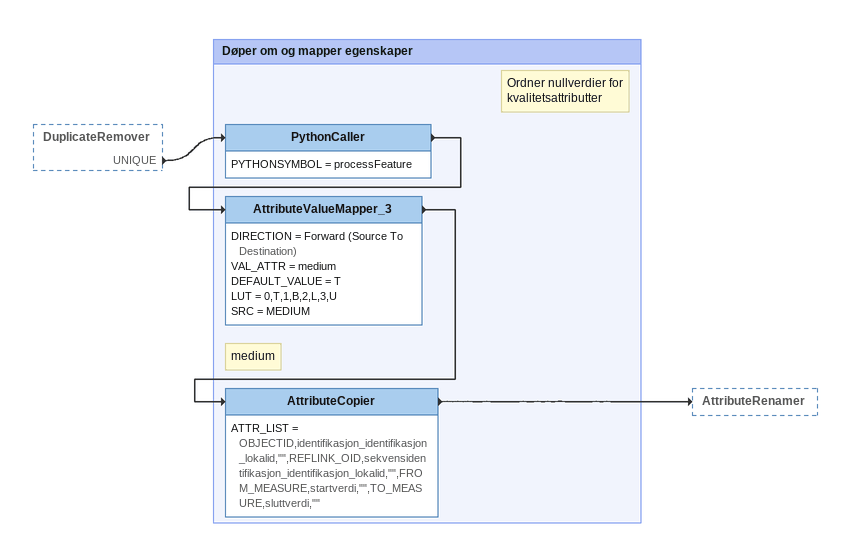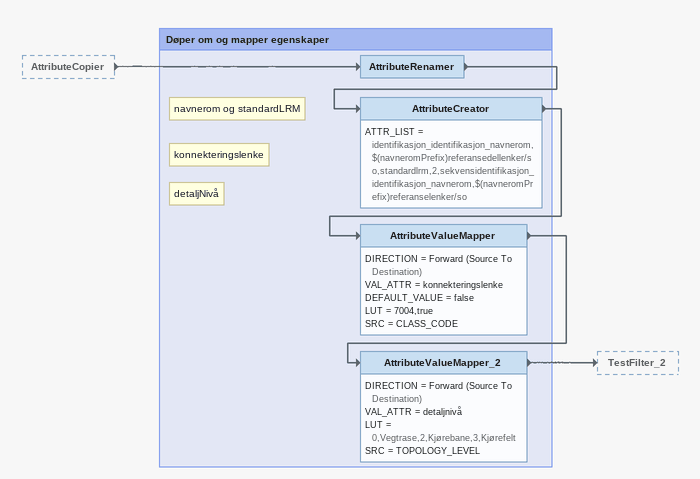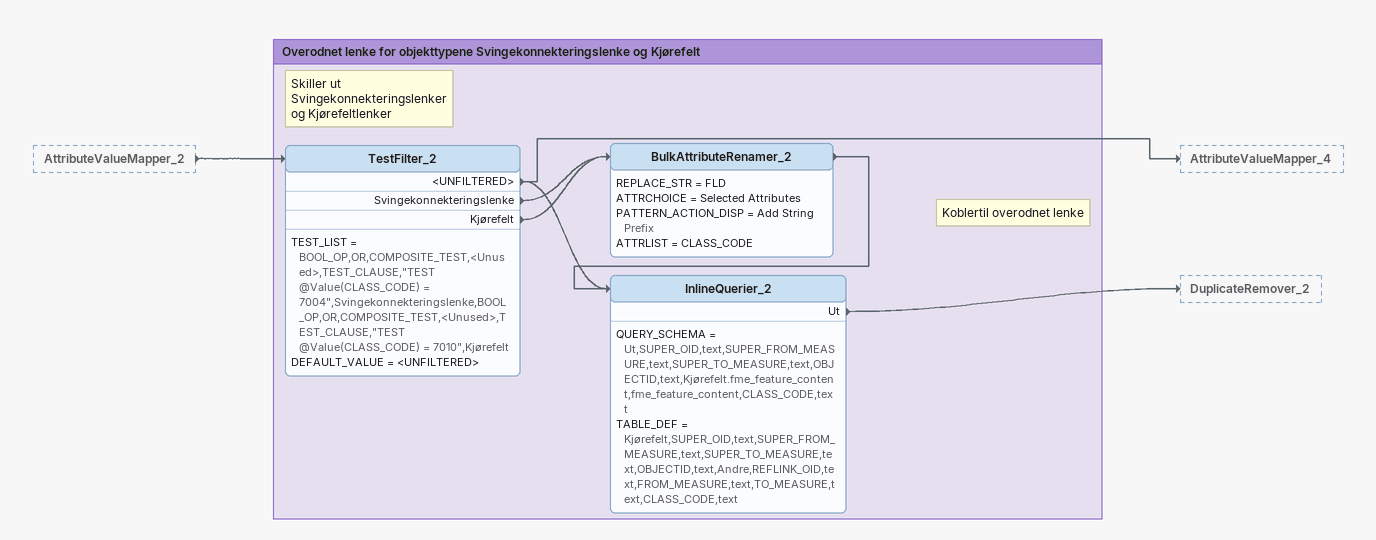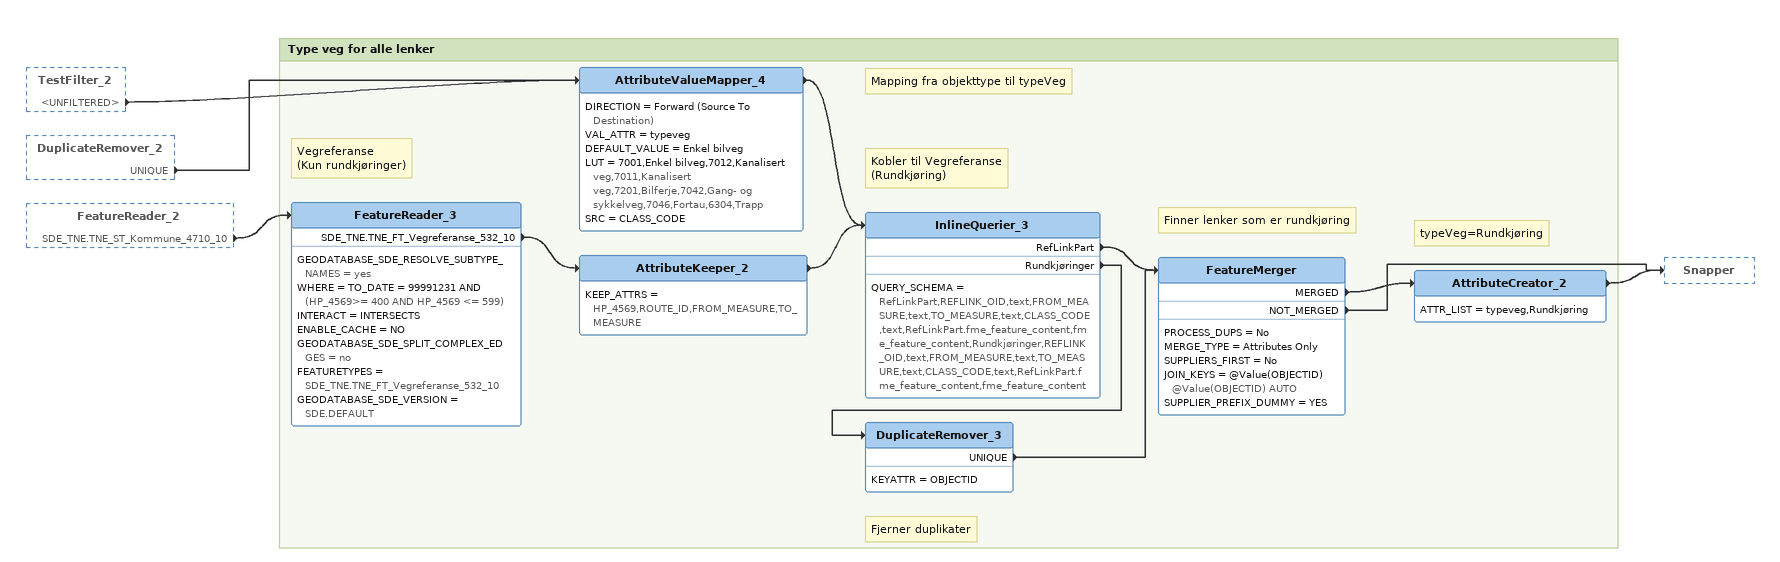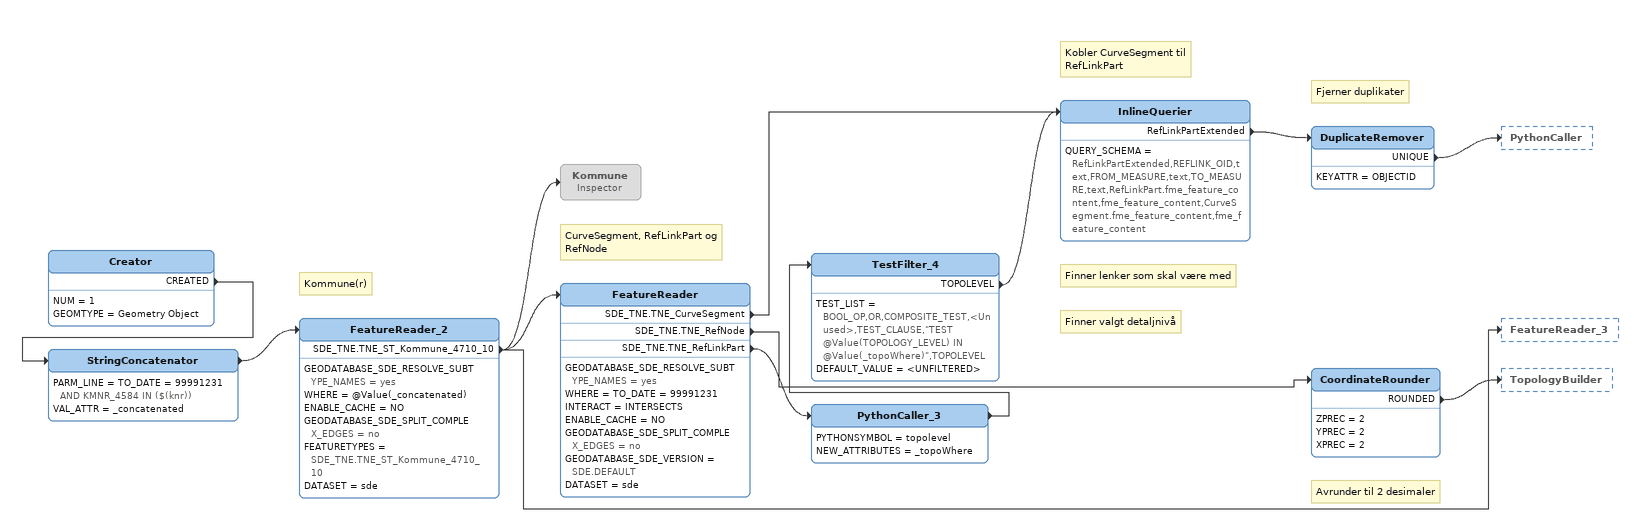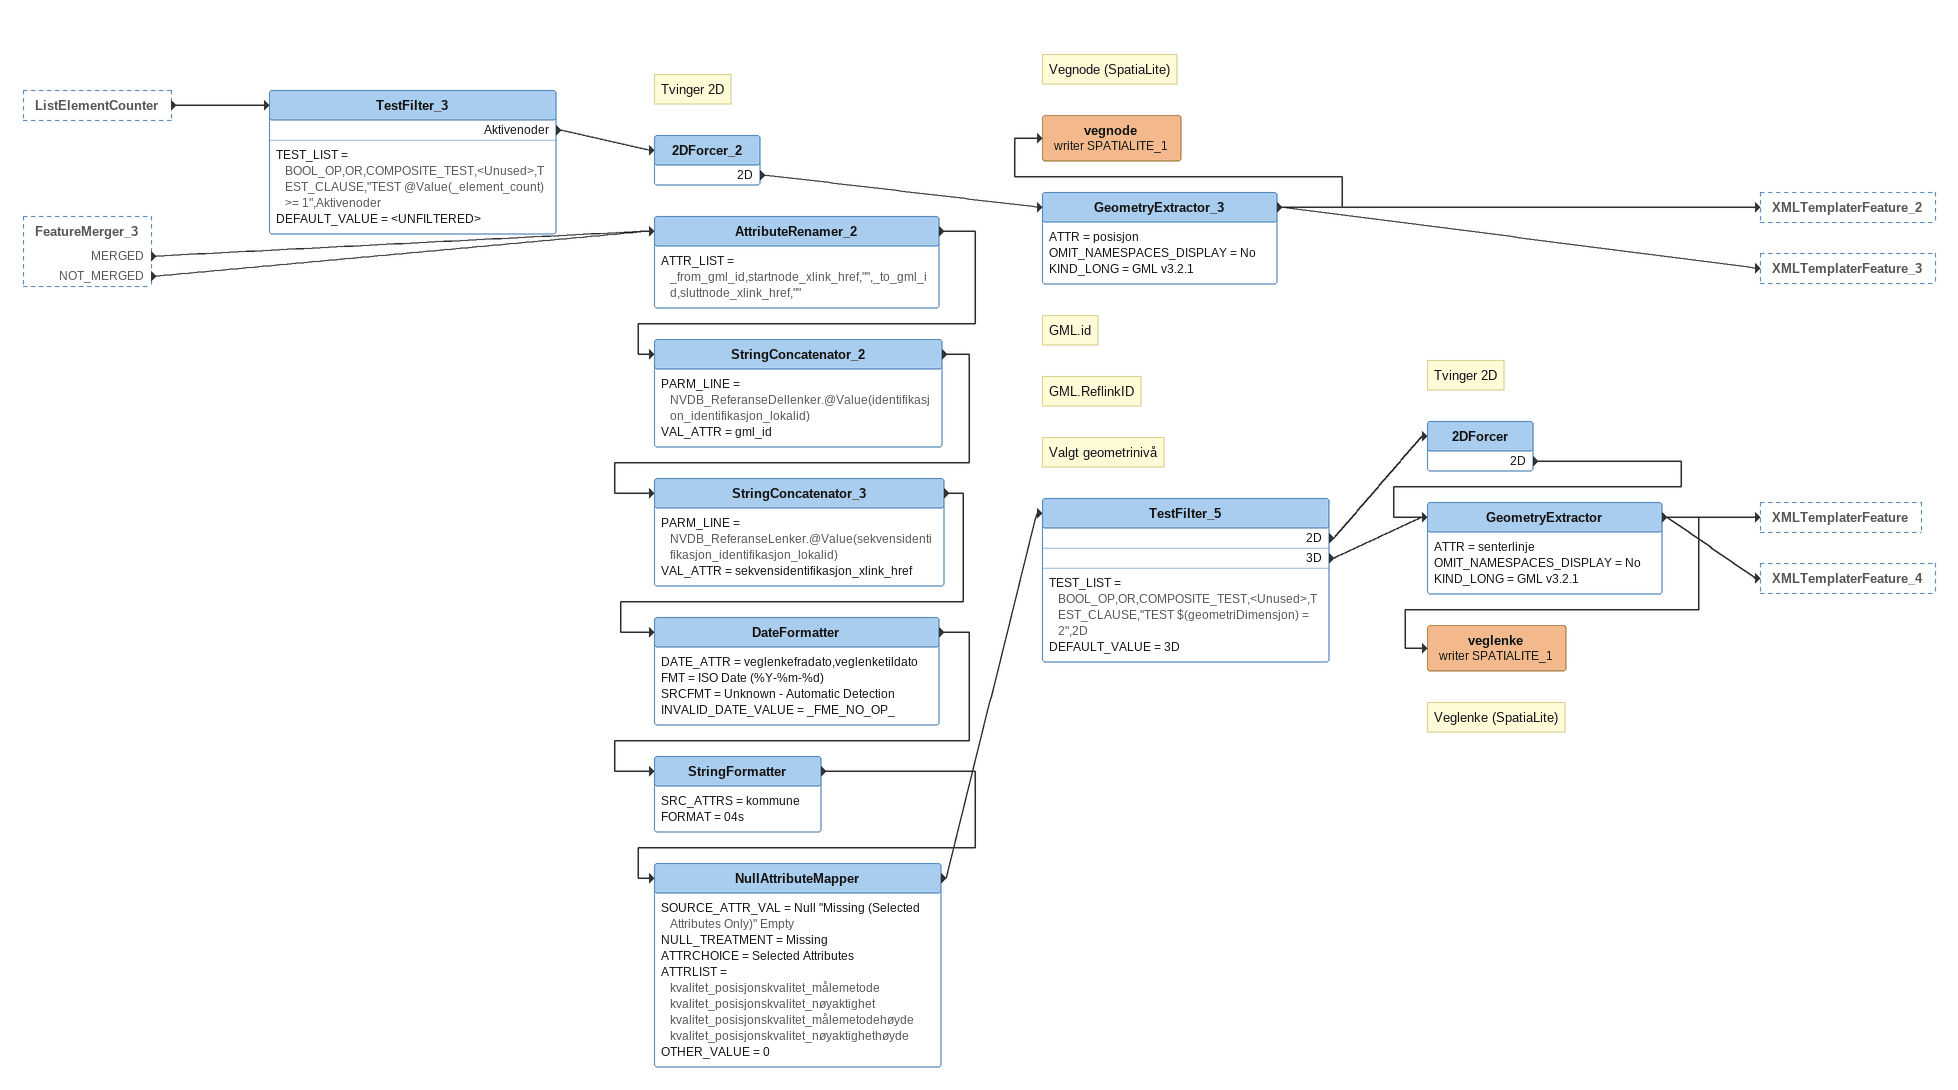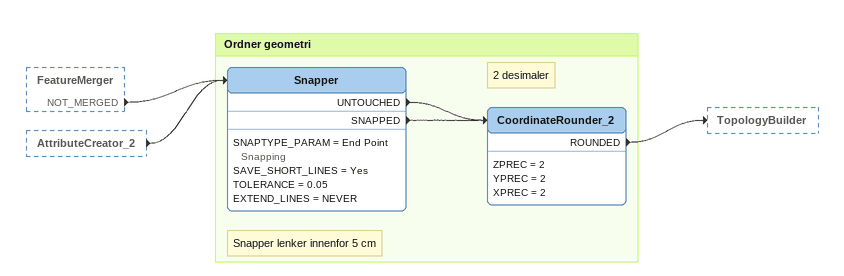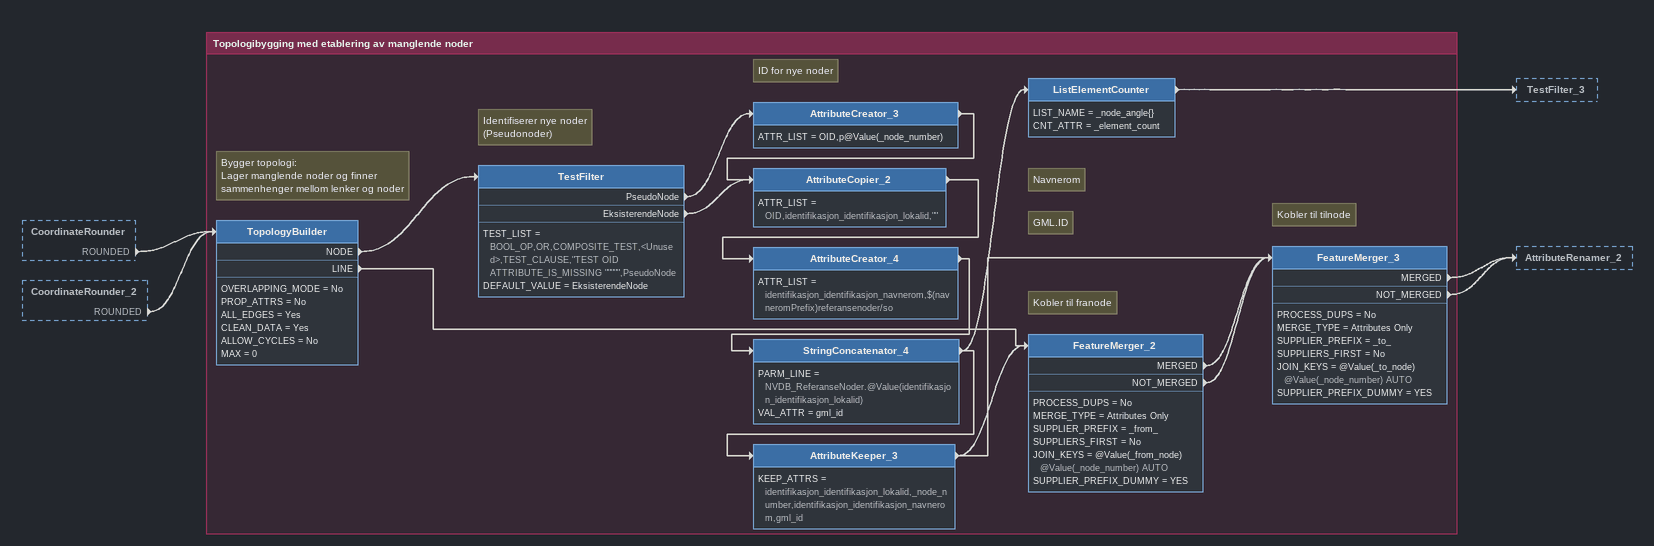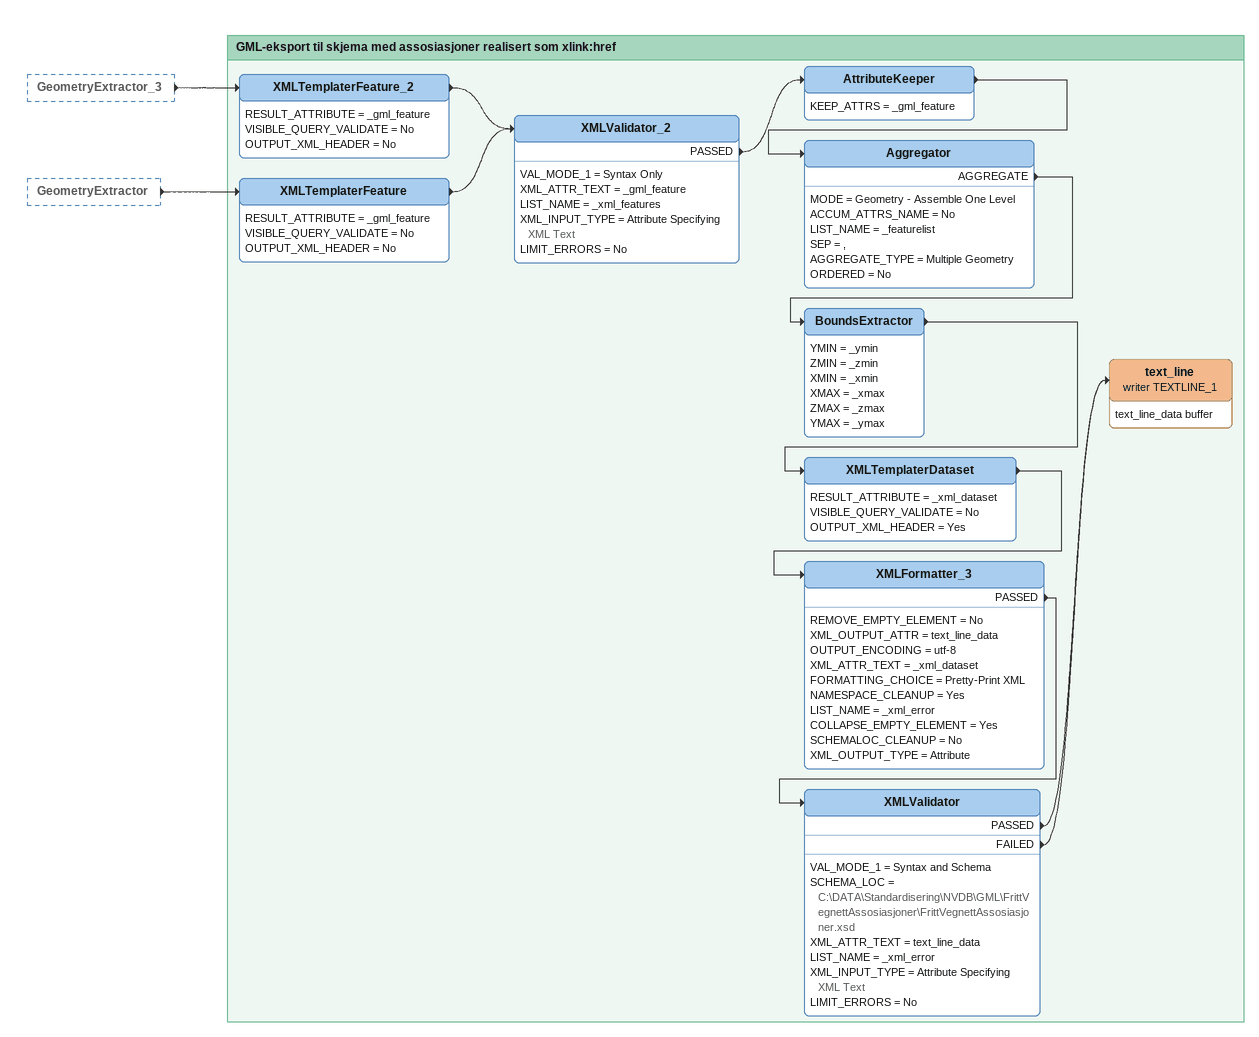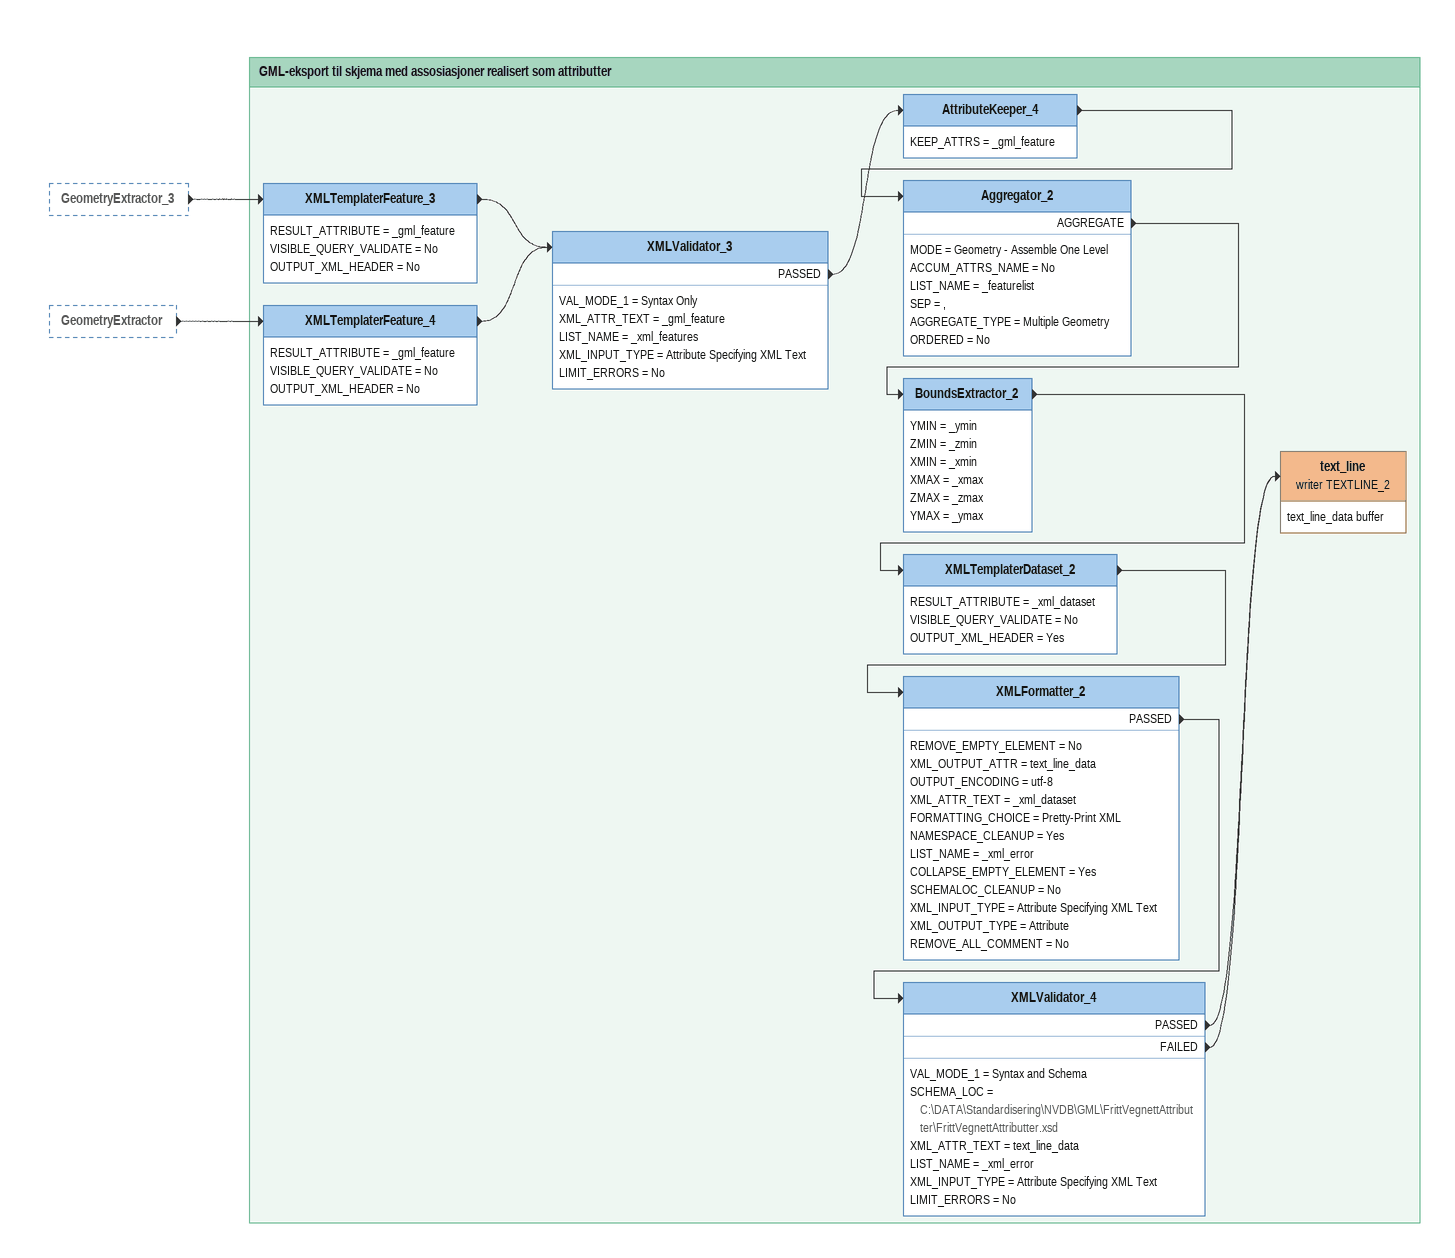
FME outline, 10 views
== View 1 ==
DuplicateRemover [outside]
    UNIQUE -> PythonCaller

Bookmark: Døper om og mapper egenskaper
Note: Ordner nullverdier for kvalitetsattributter
PythonCaller
    PYTHONSYMBOL = processFeature
    -> AttributeValueMapper_3
Note: medium
AttributeValueMapper_3
    DIRECTION = Forward (Source To Destination)
    VAL_ATTR = medium
    DEFAULT_VALUE = T
    LUT = 0,T,1,B,2,L,3,U
    SRC = MEDIUM
    -> AttributeCopier
AttributeCopier
    ATTR_LIST = OBJECTID,identifikasjon_identifikasjon_lokalid,"",REFLINK_OID,sekvensidentifikasjon_identifikasjon_lokalid,"",FROM_MEASURE,startverdi,"",TO_MEASURE,sluttverdi,""
    -> AttributeRenamer

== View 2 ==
AttributeCopier [outside]
    -> AttributeRenamer

Bookmark: Døper om og mapper egenskaper
AttributeRenamer
    -> AttributeCreator
Note: navnerom og standardLRM
AttributeCreator
    ATTR_LIST = identifikasjon_identifikasjon_navnerom,$(navneromPrefix)referansedellenker/so,standardlrm,2,sekvensidentifikasjon_identifikasjon_navnerom,$(navneromPrefix)referanselenker/so
    -> AttributeValueMapper
Note: konnekteringslenke
AttributeValueMapper
    DIRECTION = Forward (Source To Destination)
    VAL_ATTR = konnekteringslenke
    DEFAULT_VALUE = false
    LUT = 7004,true
    SRC = CLASS_CODE
    -> AttributeValueMapper_2
Note: detaljNivå
AttributeValueMapper_2
    DIRECTION = Forward (Source To Destination)
    VAL_ATTR = detaljnivå
    LUT = 0,Vegtrase,2,Kjørebane,3,Kjørefelt
    SRC = TOPOLOGY_LEVEL
    -> TestFilter_2

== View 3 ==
AttributeValueMapper_2 [outside]
    -> TestFilter_2

Bookmark: Overodnet lenke for objekttypene Svingekonnekteringslenke og Kjørefelt
Note: Skiller ut / Svingekonnekteringslenker / og Kjørefeltlenker
TestFilter_2
    TEST_LIST = BOOL_OP,OR,COMPOSITE_TEST,<Unused>,TEST_CLAUSE,"TEST @Value(CLASS_CODE) = 7004",Svingekonnekteringslenke,BOOL_OP,OR,COMPOSITE_TEST,<Unused>,TEST_CLAUSE,"TEST @Value(CLASS_CODE) = 7010",Kjørefelt
    DEFAULT_VALUE = <UNFILTERED>
    <UNFILTERED> -> AttributeValueMapper_4
    Svingekonnekteringslenke -> BulkAttributeRenamer_2
    Kjørefelt -> BulkAttributeRenamer_2
    <UNFILTERED> -> InlineQuerier_2
BulkAttributeRenamer_2
    REPLACE_STR = FLD
    ATTRCHOICE = Selected Attributes
    PATTERN_ACTION_DISP = Add String Prefix
    ATTRLIST = CLASS_CODE
    -> InlineQuerier_2
Note: Koblertil overodnet lenke
InlineQuerier_2
    QUERY_SCHEMA = Ut,SUPER_OID,text,SUPER_FROM_MEASURE,text,SUPER_TO_MEASURE,text,OBJECTID,text,Kjørefelt.fme_feature_content,fme_feature_content,CLASS_CODE,text
    TABLE_DEF = Kjørefelt,SUPER_OID,text,SUPER_FROM_MEASURE,text,SUPER_TO_MEASURE,text,OBJECTID,text,Andre,REFLINK_OID,text,FROM_MEASURE,text,TO_MEASURE,text,CLASS_CODE,text
    Ut -> DuplicateRemover_2

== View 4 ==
TestFilter_2 [outside]
    <UNFILTERED> -> AttributeValueMapper_4
DuplicateRemover_2 [outside]
    UNIQUE -> AttributeValueMapper_4
FeatureReader_2 [outside]
    SDE_TNE.TNE_ST_Kommune_4710_10 -> FeatureReader_3

Bookmark: Type veg for alle lenker
Note: Mapping fra objekttype til typeVeg
AttributeValueMapper_4
    DIRECTION = Forward (Source To Destination)
    VAL_ATTR = typeveg
    DEFAULT_VALUE = Enkel bilveg
    LUT = 7001,Enkel bilveg,7012,Kanalisert veg,7011,Kanalisert veg,7201,Bilferje,7042,Gang- og sykkelveg,7046,Fortau,6304,Trapp
    SRC = CLASS_CODE
    -> InlineQuerier_3
Note: Vegreferanse / (Kun rundkjøringer)
FeatureReader_3
    GEODATABASE_SDE_RESOLVE_SUBTYPE_NAMES = yes
    WHERE = TO_DATE = 99991231 AND (HP_4569>= 400 AND HP_4569 <= 599)
    INTERACT = INTERSECTS
    ENABLE_CACHE = NO
    GEODATABASE_SDE_SPLIT_COMPLEX_EDGES = no
    FEATURETYPES = SDE_TNE.TNE_FT_Vegreferanse_532_10
    GEODATABASE_SDE_VERSION = SDE.DEFAULT
    SDE_TNE.TNE_FT_Vegreferanse_532_10 -> AttributeKeeper_2
AttributeKeeper_2
    KEEP_ATTRS = HP_4569,ROUTE_ID,FROM_MEASURE,TO_MEASURE
    -> InlineQuerier_3
Note: Kobler til Vegreferanse / (Rundkjøring)
InlineQuerier_3
    QUERY_SCHEMA = RefLinkPart,REFLINK_OID,text,FROM_MEASURE,text,TO_MEASURE,text,CLASS_CODE,text,RefLinkPart.fme_feature_content,fme_feature_content,Rundkjøringer,REFLINK_OID,text,FROM_MEASURE,text,TO_MEASURE,text,CLASS_CODE,text,RefLinkPart.fme_feature_content,fme_feature_content
    RefLinkPart -> FeatureMerger
    Rundkjøringer -> DuplicateRemover_3
Note: Fjerner duplikater
DuplicateRemover_3
    KEYATTR = OBJECTID
    UNIQUE -> FeatureMerger
Note: Finner lenker som er rundkjøring
FeatureMerger
    PROCESS_DUPS = No
    MERGE_TYPE = Attributes Only
    SUPPLIERS_FIRST = No
    JOIN_KEYS = @Value(OBJECTID) @Value(OBJECTID) AUTO
    SUPPLIER_PREFIX_DUMMY = YES
    MERGED -> AttributeCreator_2
    NOT_MERGED -> Snapper
Note: typeVeg=Rundkjøring
AttributeCreator_2
    ATTR_LIST = typeveg,Rundkjøring
    -> Snapper

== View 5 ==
Creator
    NUM = 1
    GEOMTYPE = Geometry Object
    CREATED -> StringConcatenator
StringConcatenator
    PARM_LINE = TO_DATE = 99991231 AND KMNR_4584 IN ($(knr))
    VAL_ATTR = _concatenated
    -> FeatureReader_2
Note: Kommune(r)
FeatureReader_2
    GEODATABASE_SDE_RESOLVE_SUBTYPE_NAMES = yes
    WHERE = @Value(_concatenated)
    ENABLE_CACHE = NO
    GEODATABASE_SDE_SPLIT_COMPLEX_EDGES = no
    FEATURETYPES = SDE_TNE.TNE_ST_Kommune_4710_10
    DATASET = sde
    SDE_TNE.TNE_ST_Kommune_4710_10 -> Kommune
    SDE_TNE.TNE_ST_Kommune_4710_10 -> FeatureReader
    SDE_TNE.TNE_ST_Kommune_4710_10 -> FeatureReader_3
Kommune: Inspector [off]
Note: CurveSegment, RefLinkPart og RefNode
FeatureReader
    GEODATABASE_SDE_RESOLVE_SUBTYPE_NAMES = yes
    WHERE = TO_DATE = 99991231
    INTERACT = INTERSECTS
    ENABLE_CACHE = NO
    GEODATABASE_SDE_SPLIT_COMPLEX_EDGES = no
    GEODATABASE_SDE_VERSION = SDE.DEFAULT
    DATASET = sde
    SDE_TNE.TNE_CurveSegment -> InlineQuerier
    SDE_TNE.TNE_RefNode -> CoordinateRounder
    SDE_TNE.TNE_RefLinkPart -> PythonCaller_3
Note: Finner valgt detaljnivå
PythonCaller_3
    PYTHONSYMBOL = topolevel
    NEW_ATTRIBUTES = _topoWhere
    -> TestFilter_4
Note: Finner lenker som skal være med
TestFilter_4
    TEST_LIST = BOOL_OP,OR,COMPOSITE_TEST,<Unused>,TEST_CLAUSE,"TEST @Value(TOPOLOGY_LEVEL) IN @Value(_topoWhere)",TOPOLEVEL
    DEFAULT_VALUE = <UNFILTERED>
    TOPOLEVEL -> InlineQuerier
Note: Kobler CurveSegment til / RefLinkPart
InlineQuerier
    QUERY_SCHEMA = RefLinkPartExtended,REFLINK_OID,text,FROM_MEASURE,text,TO_MEASURE,text,RefLinkPart.fme_feature_content,fme_feature_content,CurveSegment.fme_feature_content,fme_feature_content
    RefLinkPartExtended -> DuplicateRemover
Note: Fjerner duplikater
DuplicateRemover
    KEYATTR = OBJECTID
    UNIQUE -> PythonCaller
Note: Avrunder til 2 desimaler
CoordinateRounder
    ZPREC = 2
    YPREC = 2
    XPREC = 2
    ROUNDED -> TopologyBuilder

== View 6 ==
ListElementCounter [outside]
    -> TestFilter_3
FeatureMerger_3 [outside]
    MERGED -> AttributeRenamer_2
    NOT_MERGED -> AttributeRenamer_2
TestFilter_3
    TEST_LIST = BOOL_OP,OR,COMPOSITE_TEST,<Unused>,TEST_CLAUSE,"TEST @Value(_element_count) >= 1",Aktivenoder
    DEFAULT_VALUE = <UNFILTERED>
    Aktivenoder -> 2DForcer_2
Note: Tvinger 2D
2DForcer_2
    2D -> GeometryExtractor_3
GeometryExtractor_3
    ATTR = posisjon
    OMIT_NAMESPACES_DISPLAY = No
    KIND_LONG = GML v3.2.1
    -> XMLTemplaterFeature_2
    -> vegnode (writer SPATIALITE_1)
    -> XMLTemplaterFeature_3
Note: Vegnode (SpatiaLite)
vegnode (writer SPATIALITE_1)
AttributeRenamer_2
    ATTR_LIST = _from_gml_id,startnode_xlink_href,"",_to_gml_id,sluttnode_xlink_href,""
    -> StringConcatenator_2
Note: GML.id
StringConcatenator_2
    PARM_LINE = NVDB_ReferanseDellenker.@Value(identifikasjon_identifikasjon_lokalid)
    VAL_ATTR = gml_id
    -> StringConcatenator_3
Note: GML.ReflinkID
StringConcatenator_3
    PARM_LINE = NVDB_ReferanseLenker.@Value(sekvensidentifikasjon_identifikasjon_lokalid)
    VAL_ATTR = sekvensidentifikasjon_xlink_href
    -> DateFormatter
DateFormatter
    DATE_ATTR = veglenkefradato,veglenketildato
    FMT = ISO Date (%Y-%m-%d)
    SRCFMT = Unknown - Automatic Detection
    INVALID_DATE_VALUE = _FME_NO_OP_
    -> StringFormatter
StringFormatter
    SRC_ATTRS = kommune
    FORMAT = 04s
    -> NullAttributeMapper
NullAttributeMapper
    SOURCE_ATTR_VAL = Null "Missing (Selected Attributes Only)" Empty
    NULL_TREATMENT = Missing
    ATTRCHOICE = Selected Attributes
    ATTRLIST = kvalitet_posisjonskvalitet_målemetode kvalitet_posisjonskvalitet_nøyaktighet kvalitet_posisjonskvalitet_målemetodehøyde kvalitet_posisjonskvalitet_nøyaktighethøyde
    OTHER_VALUE = 0
    -> TestFilter_5
Note: Valgt geometrinivå
TestFilter_5
    TEST_LIST = BOOL_OP,OR,COMPOSITE_TEST,<Unused>,TEST_CLAUSE,"TEST $(geometriDimensjon) = 2",2D
    DEFAULT_VALUE = 3D
    2D -> 2DForcer
    3D -> GeometryExtractor
Note: Tvinger 2D
2DForcer
    2D -> GeometryExtractor
GeometryExtractor
    ATTR = senterlinje
    OMIT_NAMESPACES_DISPLAY = No
    KIND_LONG = GML v3.2.1
    -> veglenke (writer SPATIALITE_1)
    -> XMLTemplaterFeature
    -> XMLTemplaterFeature_4
Note: Veglenke (SpatiaLite)
veglenke (writer SPATIALITE_1)

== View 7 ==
FeatureMerger [outside]
    NOT_MERGED -> Snapper
AttributeCreator_2 [outside]
    -> Snapper

Bookmark: Ordner geometri
Note: Snapper lenker innenfor 5 cm
Snapper
    SNAPTYPE_PARAM = End Point Snapping
    SAVE_SHORT_LINES = Yes
    TOLERANCE = 0.05
    EXTEND_LINES = NEVER
    UNTOUCHED -> CoordinateRounder_2
    SNAPPED -> CoordinateRounder_2
Note: 2 desimaler
CoordinateRounder_2
    ZPREC = 2
    YPREC = 2
    XPREC = 2
    ROUNDED -> TopologyBuilder

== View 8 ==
CoordinateRounder [outside]
    ROUNDED -> TopologyBuilder
CoordinateRounder_2 [outside]
    ROUNDED -> TopologyBuilder

Bookmark: Topologibygging med etablering av manglende noder
Note: Bygger topologi: / Lager manglende noder og finner sammenhenger mellom lenker og noder
TopologyBuilder
    OVERLAPPING_MODE = No
    PROP_ATTRS = No
    ALL_EDGES = Yes
    CLEAN_DATA = Yes
    ALLOW_CYCLES = No
    MAX = 0
    NODE -> TestFilter
    LINE -> FeatureMerger_2
Note: Identifiserer nye noder / (Pseudonoder)
TestFilter
    TEST_LIST = BOOL_OP,OR,COMPOSITE_TEST,<Unused>,TEST_CLAUSE,"TEST OID ATTRIBUTE_IS_MISSING """"",PseudoNode
    DEFAULT_VALUE = EksisterendeNode
    PseudoNode -> AttributeCreator_3
    EksisterendeNode -> AttributeCopier_2
Note: ID for nye noder
AttributeCreator_3
    ATTR_LIST = OID,p@Value(_node_number)
    -> AttributeCopier_2
AttributeCopier_2
    ATTR_LIST = OID,identifikasjon_identifikasjon_lokalid,""
    -> AttributeCreator_4
Note: Navnerom
AttributeCreator_4
    ATTR_LIST = identifikasjon_identifikasjon_navnerom,$(navneromPrefix)referansenoder/so
    -> StringConcatenator_4
Note: GML.ID
StringConcatenator_4
    PARM_LINE = NVDB_ReferanseNoder.@Value(identifikasjon_identifikasjon_lokalid)
    VAL_ATTR = gml_id
    -> ListElementCounter
    -> AttributeKeeper_3
ListElementCounter
    LIST_NAME = _node_angle{}
    CNT_ATTR = _element_count
    -> TestFilter_3
AttributeKeeper_3
    KEEP_ATTRS = identifikasjon_identifikasjon_lokalid,_node_number,identifikasjon_identifikasjon_navnerom,gml_id
    -> FeatureMerger_2
    -> FeatureMerger_3
Note: Kobler til franode
FeatureMerger_2
    PROCESS_DUPS = No
    MERGE_TYPE = Attributes Only
    SUPPLIER_PREFIX = _from_
    SUPPLIERS_FIRST = No
    JOIN_KEYS = @Value(_from_node) @Value(_node_number) AUTO
    SUPPLIER_PREFIX_DUMMY = YES
    MERGED -> FeatureMerger_3
    NOT_MERGED -> FeatureMerger_3
Note: Kobler til tilnode
FeatureMerger_3
    PROCESS_DUPS = No
    MERGE_TYPE = Attributes Only
    SUPPLIER_PREFIX = _to_
    SUPPLIERS_FIRST = No
    JOIN_KEYS = @Value(_to_node) @Value(_node_number) AUTO
    SUPPLIER_PREFIX_DUMMY = YES
    MERGED -> AttributeRenamer_2
    NOT_MERGED -> AttributeRenamer_2

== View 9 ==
GeometryExtractor_3 [outside]
    -> XMLTemplaterFeature_2
GeometryExtractor [outside]
    -> XMLTemplaterFeature

Bookmark: GML-eksport til skjema med assosiasjoner realisert som xlink:href
XMLTemplaterFeature_2
    RESULT_ATTRIBUTE = _gml_feature
    VISIBLE_QUERY_VALIDATE = No
    OUTPUT_XML_HEADER = No
    -> XMLValidator_2
XMLTemplaterFeature
    RESULT_ATTRIBUTE = _gml_feature
    VISIBLE_QUERY_VALIDATE = No
    OUTPUT_XML_HEADER = No
    -> XMLValidator_2
XMLValidator_2
    VAL_MODE_1 = Syntax Only
    XML_ATTR_TEXT = _gml_feature
    LIST_NAME = _xml_features
    XML_INPUT_TYPE = Attribute Specifying XML Text
    LIMIT_ERRORS = No
    PASSED -> AttributeKeeper
AttributeKeeper
    KEEP_ATTRS = _gml_feature
    -> Aggregator
Aggregator
    MODE = Geometry - Assemble One Level
    ACCUM_ATTRS_NAME = No
    LIST_NAME = _featurelist
    SEP = ,
    AGGREGATE_TYPE = Multiple Geometry
    ORDERED = No
    AGGREGATE -> BoundsExtractor
BoundsExtractor
    YMIN = _ymin
    ZMIN = _zmin
    XMIN = _xmin
    XMAX = _xmax
    ZMAX = _zmax
    YMAX = _ymax
    -> XMLTemplaterDataset
XMLTemplaterDataset
    RESULT_ATTRIBUTE = _xml_dataset
    VISIBLE_QUERY_VALIDATE = No
    OUTPUT_XML_HEADER = Yes
    -> XMLFormatter_3
XMLFormatter_3
    REMOVE_EMPTY_ELEMENT = No
    XML_OUTPUT_ATTR = text_line_data
    OUTPUT_ENCODING = utf-8
    XML_ATTR_TEXT = _xml_dataset
    FORMATTING_CHOICE = Pretty-Print XML
    NAMESPACE_CLEANUP = Yes
    LIST_NAME = _xml_error
    COLLAPSE_EMPTY_ELEMENT = Yes
    SCHEMALOC_CLEANUP = No
    XML_OUTPUT_TYPE = Attribute
    PASSED -> XMLValidator
XMLValidator
    VAL_MODE_1 = Syntax and Schema
    SCHEMA_LOC = C:\DATA\Standardisering\NVDB\GML\FrittVegnettAssosiasjoner\FrittVegnettAssosiasjoner.xsd
    XML_ATTR_TEXT = text_line_data
    LIST_NAME = _xml_error
    XML_INPUT_TYPE = Attribute Specifying XML Text
    LIMIT_ERRORS = No
    PASSED -> text_line (writer TEXTLINE_1)
    FAILED -> text_line (writer TEXTLINE_1)
text_line (writer TEXTLINE_1)
    attributes: text_line_data buffer

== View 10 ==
GeometryExtractor_3 [outside]
    -> XMLTemplaterFeature_3
GeometryExtractor [outside]
    -> XMLTemplaterFeature_4

Bookmark: GML-eksport til skjema med assosiasjoner realisert som attributter
XMLTemplaterFeature_3
    RESULT_ATTRIBUTE = _gml_feature
    VISIBLE_QUERY_VALIDATE = No
    OUTPUT_XML_HEADER = No
    -> XMLValidator_3
XMLTemplaterFeature_4
    RESULT_ATTRIBUTE = _gml_feature
    VISIBLE_QUERY_VALIDATE = No
    OUTPUT_XML_HEADER = No
    -> XMLValidator_3
XMLValidator_3
    VAL_MODE_1 = Syntax Only
    XML_ATTR_TEXT = _gml_feature
    LIST_NAME = _xml_features
    XML_INPUT_TYPE = Attribute Specifying XML Text
    LIMIT_ERRORS = No
    PASSED -> AttributeKeeper_4
AttributeKeeper_4
    KEEP_ATTRS = _gml_feature
    -> Aggregator_2
Aggregator_2
    MODE = Geometry - Assemble One Level
    ACCUM_ATTRS_NAME = No
    LIST_NAME = _featurelist
    SEP = ,
    AGGREGATE_TYPE = Multiple Geometry
    ORDERED = No
    AGGREGATE -> BoundsExtractor_2
BoundsExtractor_2
    YMIN = _ymin
    ZMIN = _zmin
    XMIN = _xmin
    XMAX = _xmax
    ZMAX = _zmax
    YMAX = _ymax
    -> XMLTemplaterDataset_2
XMLTemplaterDataset_2
    RESULT_ATTRIBUTE = _xml_dataset
    VISIBLE_QUERY_VALIDATE = No
    OUTPUT_XML_HEADER = Yes
    -> XMLFormatter_2
XMLFormatter_2
    REMOVE_EMPTY_ELEMENT = No
    XML_OUTPUT_ATTR = text_line_data
    OUTPUT_ENCODING = utf-8
    XML_ATTR_TEXT = _xml_dataset
    FORMATTING_CHOICE = Pretty-Print XML
    NAMESPACE_CLEANUP = Yes
    LIST_NAME = _xml_error
    COLLAPSE_EMPTY_ELEMENT = Yes
    SCHEMALOC_CLEANUP = No
    XML_INPUT_TYPE = Attribute Specifying XML Text
    XML_OUTPUT_TYPE = Attribute
    REMOVE_ALL_COMMENT = No
    PASSED -> XMLValidator_4
XMLValidator_4
    VAL_MODE_1 = Syntax and Schema
    SCHEMA_LOC = C:\DATA\Standardisering\NVDB\GML\FrittVegnettAttributter\FrittVegnettAttributter.xsd
    XML_ATTR_TEXT = text_line_data
    LIST_NAME = _xml_error
    XML_INPUT_TYPE = Attribute Specifying XML Text
    LIMIT_ERRORS = No
    PASSED -> text_line (writer TEXTLINE_2)
    FAILED -> text_line (writer TEXTLINE_2)
text_line (writer TEXTLINE_2)
    attributes: text_line_data buffer
